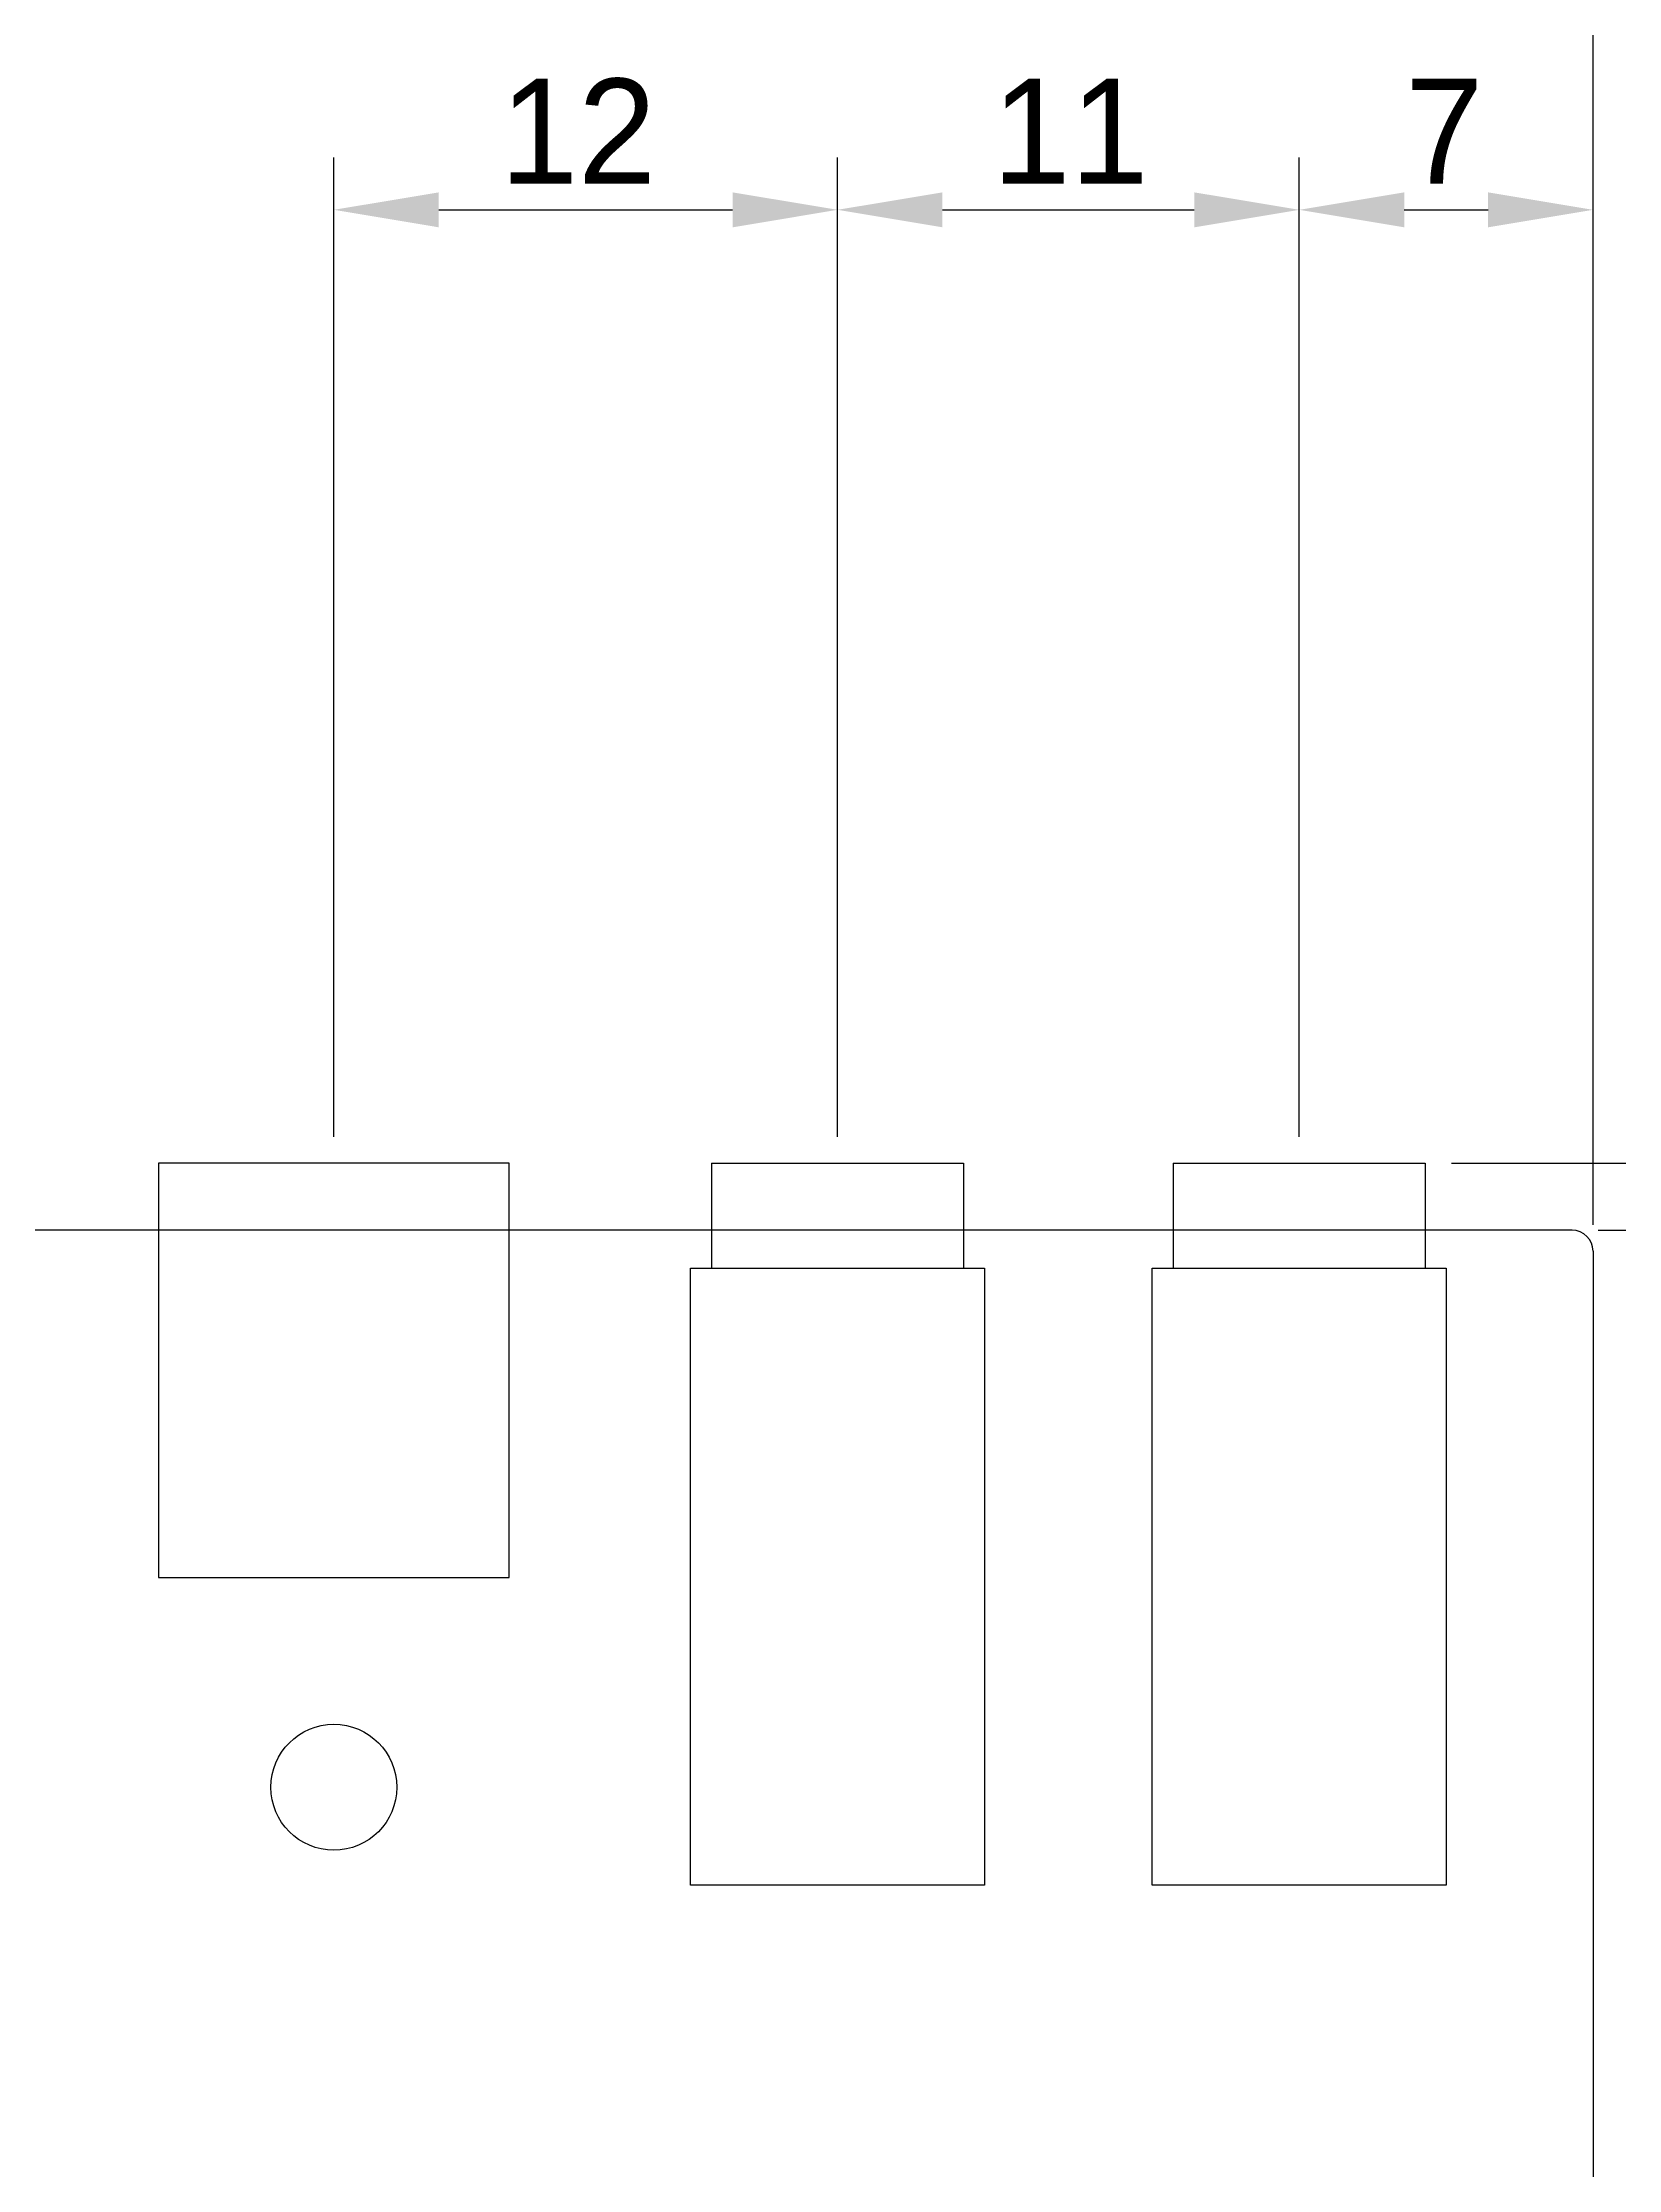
# Model space of a CAD drawing. Extents: x 2771 to 3062, y 837 to 1002.
# Drawn here: x 3001.6 to 3039.1, y 919.6 to 970.3 of the extents above; entities that cross this region are included whole.
import ezdxf

# ---------------------------------------------------------------- set-up
doc = ezdxf.new("R2010")
doc.units = 0
doc.layers.get('DEFPOINTS').update_dxf_attribs({"linetype": 'CONTINUOUS'})
for name, color, linetype in [('COMPONENTS', 3, 'CONTINUOUS'), ('DIMENSIONS', 2, 'CONTINUOUS'), ('HOLES', 6, 'CONTINUOUS'), ('OUTLINE', 1, 'CONTINUOUS')]:
    doc.layers.add(name, color=color, linetype=linetype)
doc.dimstyles.get("Standard").update_dxf_attribs({"dimtxt": 0.18, "dimasz": 0.18, "dimexe": 0.18, "dimexo": 0.0625, "dimgap": 0.09, "dimtad": 0, "dimtih": 1, "dimtoh": 1, "dimzin": 0, "dimcen": 0.09, "dimazin": 3, "dimtfac": 1, "dimtofl": 0, "dimtmove": 0, "dimatfit": 3})

# ---------------------------------------------------------------- blocks, each defined once
blk = doc.blocks.new('*U75')
at = {"layer": 'DIMENSIONS', "color": 0}
blk.add_text('12', height=2.5, dxfattribs=at).set_placement((3012.487, 966.893))
blk = doc.blocks.new('*D74')
at = {"layer": 'DEFPOINTS', "color": 0}
for p in [(3020.528, 966.268), (3008.528, 943.559), (3020.528, 943.559)]:
    blk.add_point(p, dxfattribs=at)
at = {"layer": 'DIMENSIONS', "color": 0}
for p, q in [((3008.528, 944.184), (3008.528, 967.518)), ((3020.528, 944.184), (3020.528, 967.518)), ((3011.028, 966.268), (3018.028, 966.268))]:
    blk.add_line(p, q, dxfattribs=at)
for points in [[(3011.028, 966.684), (3011.028, 965.851), (3008.528, 966.268)], [(3018.028, 966.684), (3018.028, 965.851), (3020.528, 966.268)]]:
    blk.add_solid(points, dxfattribs=at)
at = {"layer": 'DIMENSIONS'}
blk.add_blockref('*U75', (0, 0), dxfattribs=at)
blk = doc.blocks.new('*U77')
at = {"layer": 'DIMENSIONS', "color": 0}
blk.add_text('11', height=2.5, dxfattribs=at).set_placement((3024.216, 966.893))
blk = doc.blocks.new('*D76')
at = {"layer": 'DEFPOINTS', "color": 0}
for p in [(3031.528, 966.268), (3020.528, 943.559), (3031.528, 943.559)]:
    blk.add_point(p, dxfattribs=at)
at = {"layer": 'DIMENSIONS', "color": 0}
for p, q in [((3020.528, 944.184), (3020.528, 967.518)), ((3031.528, 944.184), (3031.528, 967.518)), ((3023.028, 966.268), (3029.028, 966.268))]:
    blk.add_line(p, q, dxfattribs=at)
for points in [[(3023.028, 966.684), (3023.028, 965.851), (3020.528, 966.268)], [(3029.028, 966.684), (3029.028, 965.851), (3031.528, 966.268)]]:
    blk.add_solid(points, dxfattribs=at)
at = {"layer": 'DIMENSIONS'}
blk.add_blockref('*U77', (0, 0), dxfattribs=at)
blk = doc.blocks.new('*U79')
at = {"layer": 'DIMENSIONS', "color": 0}
blk.add_text('60', height=2.5, dxfattribs=at).set_placement((3006.603, 981.901))
blk = doc.blocks.new('*D78')
at = {"layer": 'DEFPOINTS', "color": 0}
for p in [(3038.528, 981.234), (2978.528, 941.459), (3038.528, 941.459)]:
    blk.add_point(p, dxfattribs=at)
at = {"layer": 'DIMENSIONS', "color": 0}
for p, q in [((2978.528, 942.084), (2978.528, 982.484)), ((3038.528, 942.084), (3038.528, 982.484)), ((2981.028, 981.234), (3036.028, 981.234))]:
    blk.add_line(p, q, dxfattribs=at)
for points in [[(2981.028, 981.65), (2981.028, 980.817), (2978.528, 981.234)], [(3036.028, 981.65), (3036.028, 980.817), (3038.528, 981.234)]]:
    blk.add_solid(points, dxfattribs=at)
at = {"layer": 'DIMENSIONS'}
blk.add_blockref('*U79', (0, 0), dxfattribs=at)
blk = doc.blocks.new('*U91')
at = {"layer": 'DIMENSIONS', "color": 0}
blk.add_text('7', height=2.5, dxfattribs=at).set_placement((3034.053, 966.893))
blk = doc.blocks.new('*D90')
at = {"layer": 'DEFPOINTS', "color": 0}
for p in [(3038.528, 966.268), (3031.528, 943.559), (3038.528, 941.459)]:
    blk.add_point(p, dxfattribs=at)
at = {"layer": 'DIMENSIONS', "color": 0}
for p, q in [((3031.528, 944.184), (3031.528, 967.518)), ((3038.528, 942.084), (3038.528, 967.518)), ((3034.028, 966.268), (3036.028, 966.268))]:
    blk.add_line(p, q, dxfattribs=at)
for points in [[(3034.028, 966.684), (3034.028, 965.851), (3031.528, 966.268)], [(3036.028, 966.684), (3036.028, 965.851), (3038.528, 966.268)]]:
    blk.add_solid(points, dxfattribs=at)
at = {"layer": 'DIMENSIONS'}
blk.add_blockref('*U91', (0, 0), dxfattribs=at)
blk = doc.blocks.new('*D101')
at = {"layer": 'DEFPOINTS', "color": 0}
for p in [(3034.528, 943.559), (3038.028, 941.959), (3060.939, 941.959)]:
    blk.add_point(p, dxfattribs=at)
at = {"layer": 'DIMENSIONS', "color": 0}
for p, q in [((3060.939, 946.059), (3060.939, 948.559)), ((3035.153, 943.559), (3062.189, 943.559)), ((3060.939, 943.559), (3060.939, 941.959)), ((3038.653, 941.959), (3062.189, 941.959)), ((3060.939, 939.459), (3060.939, 931.542))]:
    blk.add_line(p, q, dxfattribs=at)
for points in [[(3060.522, 946.059), (3061.355, 946.059), (3060.939, 943.559)], [(3060.522, 939.459), (3061.355, 939.459), (3060.939, 941.959)]]:
    blk.add_solid(points, dxfattribs=at)
blk.add_text('1.6', height=2.5, dxfattribs=at).set_placement((3054.06, 929.826))

msp = doc.modelspace()

# ---------------------------------------------------------------- linework, layer by layer
at = {"layer": 'COMPONENTS'}
for p, q in [((3017.528, 943.559), (3023.528, 943.559)), ((3017.528, 943.559), (3017.528, 941.059)), ((3023.528, 943.559), (3023.528, 941.059)), ((3028.528, 943.559), (3034.528, 943.559)), ((3028.528, 943.559), (3028.528, 941.059)), ((3034.528, 943.559), (3034.528, 941.059)), ((3017.028, 926.359), (3017.028, 941.059)), ((3017.028, 941.059), (3024.028, 941.059)), ((3024.028, 941.059), (3024.028, 926.359)), ((3028.028, 926.359), (3028.028, 941.059)), ((3028.028, 941.059), (3035.028, 941.059)), ((3035.028, 941.059), (3035.028, 926.359)), ((3024.028, 926.359), (3017.028, 926.359)), ((3035.028, 926.359), (3028.028, 926.359))]:
    msp.add_line(p, q, dxfattribs=at)
msp.add_lwpolyline([(3004.353, 933.689), (3012.703, 933.689), (3012.703, 943.559), (3004.353, 943.559)], close=True, dxfattribs=at)
at = {"layer": 'HOLES'}
msp.add_circle((3008.528, 928.689), 1.5, dxfattribs=at)
at = {"layer": 'OUTLINE'}
for p, q in [((3038.028, 941.959), (2979.028, 941.959)), ((3038.528, 941.459), (3038.528, 852.459))]:
    msp.add_line(p, q, dxfattribs=at)
msp.add_arc((3038.028, 941.459), 0.5, 0, 90, dxfattribs=at)

# ---------------------------------------------------------------- dimensions: what is measured, and where the dimension line sits
at = {"layer": 'DIMENSIONS'}
for base, p1, p2, picture, middle in [((3038.528, 981.234), (2978.528, 941.459), (3038.528, 941.459), '*D78', (3008.528, 983.135)), ((3020.528, 966.268), (3008.528, 943.559), (3020.528, 943.559), '*D74', (3014.528, 968.148)), ((3031.528, 966.268), (3020.528, 943.559), (3031.528, 943.559), '*D76', (3026.028, 968.148)), ((3038.528, 966.268), (3031.528, 943.559), (3038.528, 941.459), '*D90', (3035.028, 968.143))]:
    dim = msp.add_linear_dim(base=base, p1=p1, p2=p2, dimstyle='Standard', dxfattribs=at)
    dim.commit()
    dim.dimension.update_dxf_attribs({"geometry": picture, "text_midpoint": middle})
dim = msp.add_linear_dim(base=(3060.939, 941.959), p1=(3034.528, 943.559), p2=(3038.028, 941.959), angle=90, dimstyle='Standard', override={"dimtmove": 0, "dimtzin": 0}, dxfattribs=at)
dim.commit()
dim.dimension.update_dxf_attribs({"geometry": '*D101', "text_midpoint": (3059.064, 934.251)})

doc.saveas('drawing.dxf')
